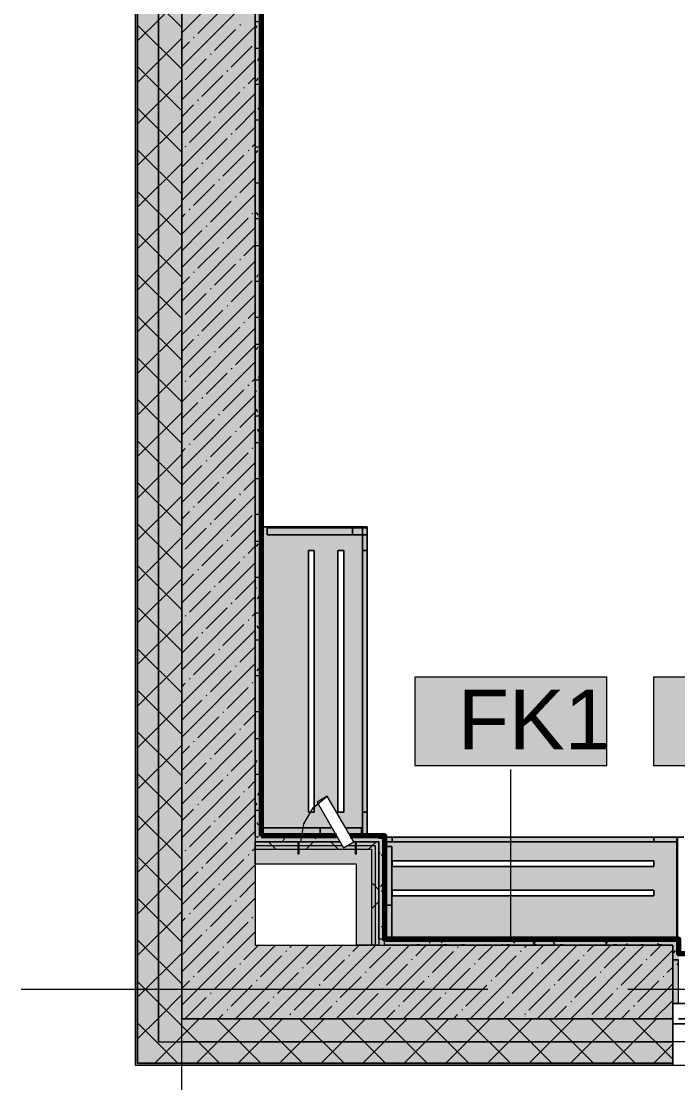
# Model space of a CAD drawing. Header units: millimetres. Extents: x -3817 to 677485, y -22715 to 103890.
# Drawn here: x 416093 to 418326, y 1601 to 5212 of the extents above; entities that cross this region are included whole.
import ezdxf

# ---------------------------------------------------------------- set-up
doc = ezdxf.new("R2010")
doc.units = ezdxf.units.MM
doc.layers.add('PDF _Геометрия', color=7, linetype='Continuous', true_color=0x1d1d1d)
doc.layers.add('PDF _Сплошная заливка', color=7, linetype='Continuous', true_color=0xffffff)
doc.layers.add('PDF _Текст', color=7, linetype='Continuous')
doc.styles.add('PDF GOST-Common', font='arial.ttf')

msp = doc.modelspace()

# ---------------------------------------------------------------- hatches: boundary and pattern name
at = {"layer": 'PDF _Сплошная заливка', "transparency": 33554559}
for points in [[(416488.6, 1819), (416638.6, 1819), (416638.6, 12319), (416488.6, 12319), (416488.6, 5964.2)], [(416638.6, 2069), (416888.6, 2069), (416888.6, 9619), (416638.6, 9619), (416638.6, 5964.2)], [(417296.1, 2069), (417308.6, 2069), (417308.6, 2420), (417296.1, 2420), (417296.1, 2312.2)], [(417308.6, 2069), (417328.6, 2069), (417328.6, 2440), (417308.6, 2440), (417308.6, 2312.2)], [(417283.6, 2069), (417296.1, 2069), (417296.1, 2407.5), (417283.6, 2407.5), (417283.6, 2312.2)], [(417027.4, 1819), (418308.6, 1819), (418308.6, 2069), (416638.6, 2069), (416638.6, 1819)], [(418308.6, 2019), (418328.6, 2019), (418328.6, 2089), (418308.6, 2089), (418308.6, 2069)], [(418320.3, 1871), (418328.6, 1871), (418328.6, 2019), (418308.6, 2019), (418308.6, 1871)]]:
    msp.add_hatch(color=256, dxfattribs=at).paths.add_polyline_path(points)
at = {"layer": 'PDF _Сплошная заливка', "true_color": 0xeae6de, "transparency": 33554559}
h = msp.add_hatch(color=254, dxfattribs=at)
h.paths.add_polyline_path([(417269.6, 2441.6), (417269.6, 3491.8), (416909.6, 3491.8), (416909.6, 2441.6), (417165, 2441.6), (417099, 2555.9), (417133.6, 2575.9), (417211.2, 2441.6), (417223.6, 2441.6)], flags=0)
h.paths.add_polyline_path([(417169.6, 2521.6), (417169.6, 3411.8), (417189.6, 3411.8), (417189, 2521.6)], flags=0)
h.paths.add_polyline_path([(417069.6, 2521.6), (417069.6, 3411.8), (417089.6, 3411.8), (417089.6, 2521.6)], flags=0)
at = {"layer": 'PDF _Сплошная заливка', "transparency": 33554559}
h = msp.add_hatch(color=256, dxfattribs=at)
h.paths.add_polyline_path([(416888.6, 2420), (417177.4, 2420), (417165.9, 2440), (416888.6, 2440)], flags=0)
h.paths.add_polyline_path([(417308.6, 2420), (417308.6, 2440), (417212.1, 2440), (417223.6, 2420), (417233.6, 2420)], flags=0)
h = msp.add_hatch(color=256, dxfattribs=at)
h.paths.add_polyline_path([(416888.6, 2407.5), (417033.6, 2407.5), (417033.6, 2420), (416888.6, 2420)], flags=0)
h.paths.add_polyline_path([(417296.1, 2407.5), (417296.1, 2420), (417233.6, 2420), (417233.6, 2407.5), (417283.6, 2407.5)], flags=0)
h.paths.add_polyline_path([(417038.6, 2407.5), (417184.7, 2407.5), (417177.4, 2420), (417038.6, 2420), (417038.6, 2412.9)], flags=0)
h.paths.add_polyline_path([(417223.6, 2407.5), (417228.6, 2407.5), (417228.6, 2420), (417223, 2419.6), (417202, 2407.5)], flags=0)
at = {"layer": 'PDF _Сплошная заливка', "true_color": 0xeae6de, "transparency": 33554559}
h = msp.add_hatch(color=254, dxfattribs=at)
h.paths.add_polyline_path([(417329.6, 2090), (418324.9, 2090), (418324.9, 2436.3), (417329.6, 2436.3), (417329.6, 2186.3)], flags=0)
h.paths.add_polyline_path([(417354.6, 2236.3), (417354.6, 2256.3), (418244.9, 2256.3), (418244.9, 2236.3), (417673.9, 2236.3)], flags=0)
h.paths.add_polyline_path([(417354.6, 2336.3), (417354.6, 2356.3), (418244.9, 2356.3), (418244.9, 2336.3), (417673.9, 2336.3)], flags=0)
at = {"layer": 'PDF _Сплошная заливка', "transparency": 33554559}
h = msp.add_hatch(color=256, dxfattribs=at)
h.paths.add_polyline_path([(416888.6, 2395), (417033.6, 2395), (417033.6, 2407.5), (416888.6, 2407.5)], flags=0)
h.paths.add_polyline_path([(417283.6, 2395), (417283.6, 2407.5), (417233.6, 2407.5), (417233.6, 2395)], flags=0)
h.paths.add_polyline_path([(417038.6, 2395), (417228.6, 2395), (417228.6, 2407.5), (417199.9, 2406.3), (417189, 2400), (417184.7, 2407.5), (417038.6, 2407.5), (417038.6, 2400.4)], flags=0)
at = {"layer": 'PDF _Сплошная заливка', "true_color": 0xe7e7e7, "transparency": 33554559}
for points in [[(417038.6, 2345), (417233.6, 2345), (417233.6, 2380), (417228.6, 2380), (417228.6, 2395), (417038.6, 2395), (417038.6, 2380), (417033.6, 2380), (417033.6, 2395), (416888.6, 2395), (416888.6, 2345), (417033.6, 2345)], [(417233.6, 2069), (417283.6, 2069), (417283.6, 2395), (417233.6, 2395), (417233.6, 2312.2)]]:
    msp.add_hatch(color=254, dxfattribs=at).paths.add_polyline_path(points)
at = {"layer": 'PDF _Сплошная заливка', "transparency": 33554559}
h = msp.add_hatch(color=256, dxfattribs=at)
h.paths.add_polyline_path([(452358.6, 1669), (452358.6, 1819), (451008.6, 1819), (451008.6, 1669)], flags=0)
h.paths.add_polyline_path([(446608.6, 1669), (446608.6, 1819), (445208.6, 1819), (445208.6, 1669)], flags=0)
h.paths.add_polyline_path([(449308.6, 1669), (450108.6, 1669), (450108.6, 1819), (449308.6, 1819), (449308.6, 1790.5)], flags=0)
h.paths.add_polyline_path([(440958.6, 1669), (440958.6, 1819), (439808.6, 1819), (439808.6, 1669)], flags=0)
h.paths.add_polyline_path([(427208.6, 1669), (427208.6, 1819), (426316.6, 1819), (426316.6, 1669), (426613.4, 1669)], flags=0)
h.paths.add_polyline_path([(434408.6, 1669), (435308.6, 1669), (435308.6, 1819), (434408.6, 1819), (434408.6, 1790.5)], flags=0)
h.paths.add_polyline_path([(441858.6, 1669), (442908.6, 1669), (442908.6, 1819), (441858.6, 1819), (441858.6, 1790.5)], flags=0)
h.paths.add_polyline_path([(432108.6, 1669), (432108.6, 1819), (431058.6, 1819), (431058.6, 1669)], flags=0)
h.paths.add_polyline_path([(448408.6, 1669), (448408.6, 1819), (447508.6, 1819), (447508.6, 1669), (448057.8, 1669)], flags=0)
h.paths.add_polyline_path([(436208.6, 1669), (437508.6, 1669), (437508.6, 1819), (436208.6, 1819), (436208.6, 1790.5)], flags=0)
h.paths.add_polyline_path([(428108.6, 1669), (430158.6, 1669), (430158.6, 1819), (428108.6, 1819), (428108.6, 1790.5)], flags=0)
h.paths.add_polyline_path([(416488.6, 1669), (418308.6, 1669), (418308.6, 1819), (416488.6, 1819), (416488.6, 1790.5)], flags=0)
h.paths.add_polyline_path([(423263.4, 1669), (424000.6, 1669), (424000.6, 1819), (422958.6, 1819), (422958.6, 1669)], flags=0)
h.paths.add_polyline_path([(422058.6, 1669), (422058.6, 1819), (420908.6, 1819), (420908.6, 1669)], flags=0)
h.paths.add_polyline_path([(420008.6, 1669), (420008.6, 1819), (419208.6, 1819), (419208.6, 1669)], flags=0)

# ---------------------------------------------------------------- linework, layer by layer
at = {"layer": 'PDF _Геометрия', "color": 9, "lineweight": 9, "true_color": 0xc0c0c0}
for points in [[(416908.6, 11539), (416888.6, 11539), (416888.6, 11519), (416888.6, 11319), (416888.6, 12319), (416888.6, 11519), (416908.6, 11519), (416908.6, 12539), (416888.6, 12539), (416482.1, 12539), (416482.1, 12519), (416482.1, 12319), (416480.6, 12319), (416480.6, 1819), (416480.6, 1666), (416480.6, 1661), (418308.6, 1661), (418308.6, 1819), (418308.6, 1661), (419208.6, 1661), (419208.6, 1819), (418328.6, 1819), (419208.6, 1819)], [(418308.6, 1871), (418308.6, 1819), (416638.6, 1819), (416638.6, 12319), (416638.6, 9619), (416888.6, 9619), (416638.6, 9619), (416638.6, 2069), (416638.6, 1819), (418308.6, 1819), (418308.6, 2069), (417328.6, 2069), (417328.6, 2440), (417308.6, 2440)], [(418328.6, 2089), (418308.6, 2089), (417308.6, 2089), (417308.6, 2420), (417296.1, 2420), (417233.6, 2420), (417223.6, 2420), (417308.6, 2420), (417308.6, 2069), (417233.6, 2069), (417233.6, 2345), (416888.6, 2345), (416888.6, 2420), (417177.4, 2420), (416888.6, 2420), (416888.6, 2069), (417308.6, 2069), (418308.6, 2069), (418308.6, 2019), (418328.6, 2019)], [(417233.6, 2345), (417033.6, 2345)]]:
    msp.add_lwpolyline(points, dxfattribs=at)
at = {"layer": 'PDF _Геометрия', "color": 7, "lineweight": 9}
for points in [[(416488.6, 12319), (416485.6, 12319), (416485.6, 1819), (416485.6, 1669), (416485.6, 1666), (418308.6, 1666)], [(416888.6, 12319), (416638.6, 12319), (416488.6, 12319), (416488.6, 1819), (416488.6, 1669), (418308.6, 1669)], [(416559.6, 12319), (416559.6, 1740), (418308.6, 1740), (416638.6, 1740)], [(416888.6, 11299), (416888.6, 9619), (416888.6, 2440), (416888.6, 9619), (416888.6, 11299), (416888.6, 11319), (417158.6, 11319), (416888.6, 11319)], [(416908.6, 2441), (416908.6, 11298)], [(416559.6, 1740), (416559.6, 9619)], [(417757.8, 2089.5), (417757.8, 2666.2)], [(416888.6, 2440), (416888.6, 2420)], [(417165.9, 2440), (416909.6, 2440), (416908.6, 2440)], [(417308.6, 2440), (417212.1, 2440)], [(416888.6, 2407.5), (417033.6, 2407.5)], [(416888.6, 2395), (417033.6, 2395)], [(417038.6, 2407.5), (417184.7, 2407.5)], [(417038.6, 2395), (417228.6, 2395)], [(417202, 2407.5), (417228.6, 2407.5)], [(417233.6, 2407.5), (417283.6, 2407.5), (417296.1, 2407.5), (417296.1, 2069)], [(417233.6, 2395), (417283.6, 2395), (417283.6, 2069)], [(417308.6, 2089), (417308.6, 2069), (417328.6, 2069)]]:
    msp.add_lwpolyline(points, dxfattribs=at)
at = {"layer": 'PDF _Геометрия', "color": 231, "lineweight": 9, "true_color": 0xff80c0}
for points in [[(416909.6, 11298), (416908.6, 11298), (416908.6, 2441), (416908.6, 2440)], [(417165.9, 2440), (416909.6, 2440), (416908.6, 2440), (416909.6, 2440)], [(417212.1, 2440), (417308.6, 2440)]]:
    msp.add_lwpolyline(points, dxfattribs=at)
at = {"layer": 'PDF _Геометрия', "color": 231, "lineweight": 70, "true_color": 0xff80c0}
for points in [[(416909.6, 2440), (416909.6, 11298)], [(417165.3, 2441), (416908.6, 2441), (416908.6, 2440)], [(419208.6, 2040), (418329.6, 2040), (418329.6, 2089), (418329.6, 2090), (417329.6, 2090), (417329.6, 2441), (417328.6, 2441), (417211.5, 2441)], [(417308.6, 2440), (417328.6, 2440), (417328.6, 2089), (417329.6, 2089), (418328.6, 2089)]]:
    msp.add_lwpolyline(points, dxfattribs=at)
at = {"layer": 'PDF _Геометрия', "lineweight": 9}
for points in [[(416638.6, 5171.8), (416888.6, 5421.8)], [(416638.6, 5190), (416488.6, 5340)], [(416638.6, 5057.8), (416888.6, 5307.8)], [(416488.6, 5144.8), (416638.6, 5294.8)], [(416693.3, 5169.4), (416764.5, 5240.7)], [(416835.8, 5197.9), (416838.2, 5200.3)], [(416638.6, 5048.6), (416488.6, 5198.6)], [(416638.6, 4943.7), (416888.6, 5193.7)], [(416750.3, 5112.4), (416821.6, 5183.7)], [(416488.6, 5003.4), (416638.6, 5153.4)], [(416638.6, 5114.8), (416664.7, 5140.9)], [(416679, 5155.2), (416681.4, 5157.5)], [(416736, 5098.1), (416738.4, 5100.5)], [(416807.3, 5055.4), (416878.6, 5126.6)], [(416638.6, 4907.1), (416488.6, 5057.1)], [(416638.6, 4829.7), (416888.6, 5079.7)], [(416650.5, 5012.6), (416721.8, 5083.9)], [(416707.5, 4955.6), (416778.8, 5026.8)], [(416793, 5041.1), (416795.4, 5043.5)], [(416864.3, 4998.3), (416888.6, 5022.6)], [(416488.6, 4862), (416638.6, 5012)], [(416850.1, 4984.1), (416852.4, 4986.4)], [(416638.6, 4715.6), (416888.6, 4965.6)], [(416764.5, 4898.5), (416835.8, 4969.8)], [(416638.6, 4765.7), (416488.6, 4915.7)], [(416638.6, 4886.7), (416679, 4927.1)], [(416693.3, 4941.3), (416695.6, 4943.7)], [(416750.3, 4884.3), (416752.6, 4886.7)], [(416821.6, 4841.5), (416888.6, 4908.6)], [(416488.6, 4720.6), (416638.6, 4870.6)], [(416638.6, 4601.6), (416888.6, 4851.6)], [(416664.7, 4798.7), (416736, 4870)], [(416721.8, 4741.7), (416793, 4813)], [(416807.3, 4827.3), (416809.7, 4829.6)], [(416638.6, 4624.3), (416488.6, 4774.3)], [(416650.5, 4784.5), (416652.9, 4786.9)], [(416864.3, 4770.2), (416866.7, 4772.6)], [(416878.6, 4784.5), (416888.6, 4794.5)], [(416638.6, 4487.5), (416888.6, 4737.5)], [(416707.5, 4727.5), (416709.9, 4729.8)], [(416778.8, 4684.7), (416850.1, 4756)], [(416488.6, 4579.1), (416638.6, 4729.1)], [(416638.6, 4658.6), (416693.3, 4713.2)], [(416764.5, 4670.4), (416766.9, 4672.8)], [(416835.8, 4627.7), (416888.6, 4680.5)], [(416638.6, 4482.9), (416488.6, 4632.9)], [(416638.6, 4373.5), (416888.6, 4623.5)], [(416679, 4584.9), (416750.3, 4656.2)], [(416488.6, 4437.7), (416638.6, 4587.7)], [(416736, 4527.9), (416807.3, 4599.2)], [(416821.6, 4613.4), (416823.9, 4615.8)], [(416638.6, 4544.5), (416650.5, 4556.4)], [(416664.7, 4570.6), (416667.1, 4573)], [(416878.6, 4556.4), (416881, 4558.8)], [(416721.8, 4513.6), (416724.1, 4516)], [(416793, 4470.9), (416864.3, 4542.1)], [(416638.6, 4341.5), (416488.6, 4491.5)], [(416638.6, 4259.4), (416888.6, 4509.4)], [(416638.6, 4430.5), (416707.5, 4499.4)], [(416488.6, 4296.3), (416638.6, 4446.3)], [(416693.3, 4371.1), (416764.5, 4442.3)], [(416778.8, 4456.6), (416781.2, 4459)], [(416850.1, 4413.8), (416888.6, 4452.4)], [(416638.6, 4145.4), (416888.6, 4395.4)], [(416750.3, 4314), (416821.6, 4385.3)], [(416835.8, 4399.6), (416838.2, 4401.9)], [(416638.6, 4200), (416488.6, 4350)], [(416638.6, 4316.4), (416664.7, 4342.6)], [(416679, 4356.8), (416681.4, 4359.2)], [(416488.6, 4154.9), (416638.6, 4304.9)], [(416736, 4299.8), (416738.4, 4302.2)], [(416807.3, 4257), (416878.6, 4328.3)], [(416638.6, 4031.3), (416888.6, 4281.3)], [(416650.5, 4214.2), (416721.8, 4285.5)], [(416707.5, 4157.2), (416778.8, 4228.5)], [(416793, 4242.8), (416795.4, 4245.1)], [(416864.3, 4200), (416888.6, 4224.3)], [(416638.6, 4058.6), (416488.6, 4208.6)], [(416488.6, 4013.4), (416638.6, 4163.4)], [(416638.6, 3917.3), (416888.6, 4167.3)], [(416764.5, 4100.2), (416835.8, 4171.5)], [(416850.1, 4185.7), (416852.4, 4188.1)], [(416638.6, 4088.3), (416679, 4128.7)], [(416693.3, 4143), (416695.6, 4145.3)], [(416750.3, 4085.9), (416752.6, 4088.3)], [(416821.6, 4043.2), (416888.6, 4110.3)], [(416638.6, 3917.2), (416488.6, 4067.2)], [(416638.6, 3803.2), (416888.6, 4053.2)], [(416664.7, 4000.4), (416736, 4071.7)], [(416488.6, 3872), (416638.6, 4022)], [(416721.8, 3943.4), (416793, 4014.7)], [(416807.3, 4028.9), (416809.7, 4031.3)], [(416650.5, 3986.1), (416652.9, 3988.5)], [(416864.3, 3971.9), (416866.7, 3974.3)], [(416878.6, 3986.1), (416888.6, 3996.2)], [(416638.6, 3689.2), (416888.6, 3939.2)], [(416778.8, 3886.4), (416850.1, 3957.6)], [(416638.6, 3775.8), (416488.6, 3925.8)], [(416638.6, 3860.3), (416693.3, 3914.9)], [(416707.5, 3929.1), (416709.9, 3931.5)], [(416488.6, 3730.6), (416638.6, 3880.6)], [(416764.5, 3872.1), (416766.9, 3874.5)], [(416835.8, 3829.3), (416888.6, 3882.2)], [(416679, 3786.6), (416750.3, 3857.8)], [(416638.6, 3575.1), (416888.6, 3825.1)], [(416736, 3729.5), (416807.3, 3800.8)], [(416821.6, 3815.1), (416823.9, 3817.4)], [(416638.6, 3634.4), (416488.6, 3784.4)], [(416638.6, 3746.2), (416650.5, 3758)], [(416664.7, 3772.3), (416667.1, 3774.7)], [(416878.6, 3758), (416881, 3760.4)], [(416488.6, 3589.2), (416638.6, 3739.2)], [(416793, 3672.5), (416864.3, 3743.8)], [(416638.6, 3461.1), (416888.6, 3711.1)], [(416638.6, 3632.2), (416707.5, 3701)], [(416721.8, 3715.3), (416724.1, 3717.6)], [(416778.8, 3658.3), (416781.2, 3660.6)], [(416850.1, 3615.5), (416888.6, 3654.1)], [(416638.6, 3492.9), (416488.6, 3642.9)], [(416693.3, 3572.7), (416764.5, 3644)], [(416488.6, 3447.8), (416638.6, 3597.8)], [(416638.6, 3347), (416888.6, 3597)], [(416750.3, 3515.7), (416821.6, 3587)], [(416835.8, 3601.2), (416838.2, 3603.6)], [(416638.6, 3518.1), (416664.7, 3544.2)], [(416679, 3558.5), (416681.4, 3560.8)], [(416736, 3501.4), (416738.4, 3503.8)], [(416807.3, 3458.7), (416878.6, 3529.9)], [(416638.6, 3351.5), (416488.6, 3501.5)], [(416638.6, 3233), (416888.6, 3483)], [(416650.5, 3415.9), (416721.8, 3487.2)], [(416488.6, 3306.3), (416638.6, 3456.3)], [(416707.5, 3358.9), (416778.8, 3430.2)], [(416793, 3444.4), (416795.4, 3446.8)], [(416864.3, 3401.6), (416888.6, 3426)], [(416638.6, 3210.1), (416488.6, 3360.1)], [(416638.6, 3118.9), (416888.6, 3368.9)], [(416764.5, 3301.9), (416835.8, 3373.1)], [(416850.1, 3387.4), (416852.4, 3389.8)], [(416638.6, 3290), (416679, 3330.4)], [(416693.3, 3344.6), (416695.6, 3347)], [(416488.6, 3164.9), (416638.6, 3314.9)], [(416750.3, 3287.6), (416752.6, 3290)], [(416821.6, 3244.8), (416888.6, 3311.9)], [(416638.6, 3004.9), (416888.6, 3254.9)], [(416664.7, 3202.1), (416736, 3273.3)], [(416638.6, 3068.7), (416488.6, 3218.7)], [(416721.8, 3145), (416793, 3216.3)], [(416807.3, 3230.6), (416809.7, 3232.9)], [(416650.5, 3187.8), (416652.9, 3190.2)], [(416878.6, 3187.8), (416888.6, 3197.9)], [(416488.6, 3023.5), (416638.6, 3173.5)], [(416778.8, 3088), (416850.1, 3159.3)], [(416864.3, 3173.5), (416866.7, 3175.9)], [(416638.6, 2890.8), (416888.6, 3140.8)], [(416638.6, 3061.9), (416693.3, 3116.5)], [(416707.5, 3130.8), (416709.9, 3133.1)], [(416638.6, 2927.3), (416488.6, 3077.3)], [(416764.5, 3073.8), (416766.9, 3076.1)], [(416835.8, 3031), (416888.6, 3083.8)], [(416679, 2988.2), (416750.3, 3059.5)], [(416488.6, 2882.1), (416638.6, 3032.1)], [(416638.6, 2776.8), (416888.6, 3026.8)], [(416736, 2931.2), (416807.3, 3002.5)], [(416821.6, 3016.7), (416823.9, 3019.1)], [(416664.7, 2974), (416667.1, 2976.3)], [(416878.6, 2959.7), (416881, 2962.1)], [(416638.6, 2785.8), (416488.6, 2935.8)], [(416638.6, 2947.9), (416650.5, 2959.7)], [(416793, 2874.2), (416864.3, 2945.4)], [(416488.6, 2740.7), (416638.6, 2890.7)], [(416638.6, 2662.7), (416888.6, 2912.7)], [(416638.6, 2833.8), (416707.5, 2902.7)], [(416721.8, 2916.9), (416724.1, 2919.3)], [(416778.8, 2859.9), (416781.2, 2862.3)], [(416850.1, 2817.1), (416888.6, 2855.7)], [(416693.3, 2774.4), (416764.5, 2845.7)], [(416638.6, 2644.4), (416488.6, 2794.4)], [(416638.6, 2548.7), (416888.6, 2798.7)], [(416750.3, 2717.3), (416821.6, 2788.6)], [(416835.8, 2802.9), (416838.2, 2805.3)], [(416488.6, 2599.2), (416638.6, 2749.2)], [(416638.6, 2719.8), (416664.7, 2745.9)], [(416679, 2760.1), (416681.4, 2762.5)], [(416807.3, 2660.3), (416878.6, 2731.6)], [(416638.6, 2434.6), (416888.6, 2684.6)], [(416650.5, 2617.6), (416721.8, 2688.8)], [(416736, 2703.1), (416738.4, 2705.5)], [(416638.6, 2503), (416488.6, 2653)], [(416793, 2646.1), (416795.4, 2648.4)], [(416488.6, 2457.8), (416638.6, 2607.8)], [(416707.5, 2560.5), (416778.8, 2631.8)], [(416864.3, 2603.3), (416888.6, 2627.6)], [(416638.6, 2320.6), (416888.6, 2570.6)], [(416764.5, 2503.5), (416835.8, 2574.8)], [(416850.1, 2589), (416852.4, 2591.4)], [(416638.6, 2491.7), (416679, 2532)], [(416693.3, 2546.3), (416695.6, 2548.6)], [(416638.6, 2361.6), (416488.6, 2511.6)], [(416750.3, 2489.2), (416752.6, 2491.6)], [(416821.6, 2446.5), (416888.6, 2513.6)], [(416488.6, 2316.4), (416638.6, 2466.4)], [(416638.6, 2206.5), (416888.6, 2456.5)], [(416664.7, 2403.7), (416736, 2475)], [(416807.3, 2432.2), (416809.7, 2434.6)], [(416958.8, 2395), (416946.3, 2407.5), (416933.8, 2420)], [(417062.2, 2395), (417074.7, 2407.5), (417087.2, 2420)], [(417170.9, 2395), (417158.4, 2407.5), (417145.9, 2420)], [(417274.4, 2395), (417283.6, 2404.3), (417286.9, 2407.5), (417296.1, 2416.8), (417299.4, 2420)], [(416650.5, 2389.5), (416652.9, 2391.8)], [(416721.8, 2346.7), (416793, 2418)], [(416878.6, 2389.5), (416888.6, 2399.5)], [(416638.6, 2220.1), (416488.6, 2370.1)], [(416778.8, 2289.7), (416850.1, 2360.9)], [(416864.3, 2375.2), (416866.7, 2377.6)], [(416488.6, 2175), (416638.6, 2325)], [(416638.6, 2092.5), (416888.6, 2342.5)], [(416638.6, 2263.6), (416693.3, 2318.2)], [(416707.5, 2332.4), (416709.9, 2334.8)], [(416764.5, 2275.4), (416766.9, 2277.8)], [(416835.8, 2232.6), (416888.6, 2285.5)], [(417308.6, 2257.3), (417296.1, 2269.7), (417283.6, 2282.3)], [(416679, 2189.9), (416750.3, 2261.2)], [(416638.6, 2078.7), (416488.6, 2228.7)], [(416638.6, 1978.4), (416729.2, 2069), (416888.6, 2228.4)], [(416736, 2132.8), (416807.3, 2204.1)], [(416821.6, 2218.4), (416823.9, 2220.8)], [(417283.6, 2192.2), (417296.1, 2204.7), (417308.6, 2217.2)], [(416488.6, 2033.5), (416638.6, 2183.5)], [(416664.7, 2175.6), (416667.1, 2178)], [(416638.6, 2149.5), (416650.5, 2161.4)], [(416793, 2075.8), (416864.3, 2147.1)], [(416878.6, 2161.4), (416881, 2163.7)], [(416638.6, 1864.4), (416843.3, 2069), (416888.6, 2114.4)], [(416638.6, 2035.5), (416672.2, 2069), (416707.5, 2104.3)], [(416721.8, 2118.6), (416724.1, 2121)], [(416638.6, 1937.3), (416488.6, 2087.3)], [(416707.3, 1819), (416957.3, 2069)], [(416778.8, 2061.6), (416781.2, 2063.9)], [(416821.4, 1819), (417071.4, 2069)], [(416850.1, 2018.8), (416900.3, 2069)], [(416935.4, 1819), (417185.4, 2069)], [(417006.9, 2061.6), (417014.3, 2069)], [(417049.4, 1819), (417299.4, 2069)], [(417063.9, 2004.5), (417128.4, 2069)], [(417163.5, 1819), (417413.5, 2069)], [(417220.7, 2047.3), (417242.4, 2069)], [(417277.5, 1819), (417527.5, 2069)], [(417277.8, 1990.3), (417349, 2061.6)], [(417284.8, 2069), (417283.6, 2070.1)], [(417391.6, 1819), (417641.6, 2069)], [(417434.6, 2033.1), (417470.5, 2069)], [(417505.6, 1819), (417755.6, 2069)], [(417577.1, 2061.6), (417579.5, 2063.9)], [(417619.7, 1819), (417869.7, 2069)], [(417648.4, 2018.8), (417698.6, 2069)], [(417733.7, 1819), (417983.7, 2069)], [(417805.2, 2061.6), (417812.7, 2069)], [(417847.8, 1819), (418097.8, 2069)], [(417862.3, 2004.5), (417926.7, 2069)], [(417961.8, 1819), (418211.8, 2069)], [(418019.1, 2047.3), (418040.8, 2069)], [(418076.1, 1990.3), (418147.4, 2061.6)], [(418232.9, 2033.1), (418268.9, 2069)], [(416488.6, 1892.1), (416638.6, 2042.1)], [(416693.3, 1976), (416764.5, 2047.3)], [(416907.1, 1961.8), (416978.4, 2033.1)], [(416992.6, 2047.3), (416995, 2049.7)], [(417206.5, 2033.1), (417208.8, 2035.4)], [(417491.6, 1976), (417562.9, 2047.3)], [(417705.4, 1961.8), (417776.7, 2033.1)], [(417791, 2047.3), (417793.3, 2049.7)], [(418004.8, 2033.1), (418007.2, 2035.4)], [(418075.9, 1819), (418308.6, 2051.7)], [(416750.3, 1919), (416821.6, 1990.3)], [(416835.8, 2004.5), (416838.2, 2006.9)], [(417049.7, 1990.3), (417052, 1992.7)], [(417120.9, 1947.5), (417192.2, 2018.8)], [(417334.8, 1933.3), (417406.1, 2004.5)], [(417420.3, 2018.8), (417422.7, 2021.2)], [(417548.6, 1919), (417619.9, 1990.3)], [(417634.2, 2004.5), (417636.5, 2006.9)], [(417848, 1990.3), (417850.4, 1992.7)], [(417919.3, 1947.5), (417990.6, 2018.8)], [(418133.1, 1933.3), (418204.4, 2004.5)], [(418218.7, 2018.8), (418221, 2021.2)], [(418289.9, 1976), (418308.6, 1994.7)], [(416679, 1961.8), (416681.4, 1964.1)], [(416892.8, 1947.5), (416895.2, 1949.9)], [(416964.1, 1904.7), (417035.4, 1976)], [(417178, 1890.5), (417249.2, 1961.8)], [(417263.5, 1976), (417265.9, 1978.4)], [(417477.3, 1961.8), (417479.7, 1964.1)], [(417691.2, 1947.5), (417693.6, 1949.9)], [(417762.5, 1904.7), (417833.7, 1976)], [(417976.3, 1890.5), (418047.6, 1961.8)], [(418061.8, 1976), (418064.2, 1978.4)], [(418275.7, 1961.8), (418278.1, 1964.1)], [(416765.5, 1669), (416615.5, 1819), (416488.6, 1945.9)], [(416638.6, 1921.4), (416664.7, 1947.5)], [(416807.3, 1862), (416878.6, 1933.3)], [(417021.1, 1847.7), (417092.4, 1919)], [(417106.7, 1933.3), (417109.1, 1935.6)], [(417320.5, 1919), (417322.9, 1921.4)], [(417391.8, 1876.2), (417463.1, 1947.5)], [(417605.6, 1862), (417676.9, 1933.3)], [(417819.5, 1847.7), (417890.8, 1919)], [(417905, 1933.3), (417907.4, 1935.6)], [(418118.9, 1919), (418121.2, 1921.4)], [(418189.9, 1819), (418308.6, 1937.7)], [(418190.1, 1876.2), (418261.4, 1947.5)], [(416488.6, 1750.7), (416556.9, 1819), (416638.6, 1900.7)], [(416650.5, 1819.2), (416721.8, 1890.5)], [(416736, 1904.7), (416738.4, 1907.1)], [(416949.9, 1890.5), (416952.2, 1892.9)], [(417163.7, 1876.2), (417166.1, 1878.6)], [(417235, 1833.5), (417306.3, 1904.7)], [(417448.8, 1819.2), (417520.1, 1890.5)], [(417534.4, 1904.7), (417536.7, 1907.1)], [(417748.2, 1890.5), (417750.6, 1892.9)], [(417962, 1876.2), (417964.4, 1878.6)], [(418033.3, 1833.5), (418104.6, 1904.7)], [(418247.2, 1819.2), (418308.6, 1880.7)], [(416793, 1847.7), (416795.4, 1850.1)], [(416878.4, 1819), (416935.6, 1876.2)], [(417106.5, 1819), (417149.5, 1862)], [(417334.6, 1819), (417363.3, 1847.7)], [(417377.5, 1862), (417379.9, 1864.3)], [(417591.4, 1847.7), (417593.8, 1850.1)], [(417676.7, 1819), (417734, 1876.2)], [(417904.8, 1819), (417947.8, 1862)], [(418132.9, 1819), (418161.6, 1847.7)], [(418175.9, 1862), (418178.3, 1864.3)], [(416548.4, 1669), (416698.4, 1819)], [(416689.8, 1669), (416839.8, 1819)], [(416906.9, 1669), (416756.9, 1819)], [(416764.3, 1819), (416778.8, 1833.5)], [(416831.2, 1669), (416981.2, 1819)], [(417048.4, 1669), (416898.4, 1819)], [(416972.6, 1669), (417122.6, 1819)], [(416992.4, 1819), (416992.6, 1819.2)], [(417006.9, 1833.5), (417009.3, 1835.8)], [(417189.8, 1669), (417039.8, 1819)], [(417114, 1669), (417264, 1819)], [(417331.2, 1669), (417181.2, 1819)], [(417220.7, 1819.2), (417223.1, 1821.6)], [(417255.5, 1669), (417405.5, 1819)], [(417472.6, 1669), (417322.6, 1819)], [(417396.9, 1669), (417546.9, 1819)], [(417614, 1669), (417464, 1819)], [(417538.3, 1669), (417688.3, 1819)], [(417562.7, 1819), (417577.1, 1833.5)], [(417755.5, 1669), (417605.5, 1819)], [(417679.7, 1669), (417829.7, 1819)], [(417896.9, 1669), (417746.9, 1819)], [(417790.8, 1819), (417791, 1819.2)], [(417805.2, 1833.5), (417807.6, 1835.8)], [(417821.1, 1669), (417971.1, 1819)], [(418038.3, 1669), (417888.3, 1819)], [(417962.6, 1669), (418112.6, 1819)], [(418019.1, 1819.2), (418021.4, 1821.6)], [(418179.7, 1669), (418029.7, 1819)], [(418104, 1669), (418254, 1819)], [(418308.6, 1681.5), (418171.1, 1819)], [(418304, 1819), (418308.6, 1823.7)], [(416624.1, 1669), (416488.6, 1804.5)], [(418245.4, 1669), (418308.6, 1732.2)]]:
    msp.add_lwpolyline(points, dxfattribs=at)
at = {"layer": 'PDF _Геометрия', "color": 253, "lineweight": 9, "true_color": 0x9b9b9b}
for points in [[(416889.8, 5210.8), (416899.9, 5210.8)], [(416894, 5195.6), (416888.9, 5186.9)], [(416889.8, 5119.4), (416899.9, 5119.4)], [(416901, 5085.9), (416896, 5077.2)], [(416889.8, 4997.5), (416899.9, 4997.5)], [(416897, 5017.9), (416891.9, 5009.2)], [(416908.1, 4976.3), (416903.1, 4967.5)], [(416904.2, 4907.7), (416899.1, 4916.4)], [(416889.8, 4875.6), (416899.9, 4875.6)], [(416889.8, 4784.1), (416899.9, 4784.1)], [(416895.9, 4772.2), (416890.8, 4763.4)], [(416908.6, 4778), (416907.3, 4780.4)], [(416907, 4730.5), (416902, 4721.8)], [(416890, 4688.4), (416888.6, 4690.8)], [(416889.8, 4662.2), (416899.9, 4662.2)], [(416898.2, 4552.3), (416893.2, 4561)], [(416889.8, 4540.3), (416899.9, 4540.3)], [(416890.7, 4458.4), (416888.6, 4454.9)], [(416889.8, 4448.8), (416899.9, 4448.8)], [(416897.8, 4348.7), (416892.7, 4340)], [(416889.8, 4326.9), (416899.9, 4326.9)], [(416889.8, 4205), (416899.9, 4205)], [(416907.4, 4170.5), (416902.4, 4179.2)], [(416889.8, 4113.6), (416899.9, 4113.6)], [(416896.7, 4103), (416891.6, 4094.3)], [(416908.6, 4107.5), (416906.5, 4111.2)], [(416907.8, 4061.3), (416902.8, 4052.6)], [(416889.8, 3991.6), (416899.9, 3991.6)], [(416904.5, 3992.8), (416899.4, 4001.5)], [(416893.3, 3951.2), (416888.6, 3959.2)], [(416889.8, 3869.7), (416899.9, 3869.7)], [(416897.4, 3883.1), (416892.4, 3891.8)], [(416908.6, 3879.9), (416905.8, 3874.9)], [(416901.5, 3815.1), (416896.4, 3823.8)], [(416890.3, 3773.5), (416888.6, 3776.4)], [(416889.8, 3778.3), (416899.9, 3778.3)], [(416889.8, 3656.4), (416899.9, 3656.4)], [(416908.6, 3636.1), (416904.7, 3629.2)], [(416889.8, 3534.4), (416899.9, 3534.4)], [(416906.6, 3501.3), (416901.6, 3510)], [(416889.8, 3443), (416899.9, 3443)], [(416897.5, 3433.8), (416892.4, 3425.1)], [(416904.5, 3324.1), (416899.5, 3315.4)], [(416892.5, 3282), (416888.6, 3288.7)], [(416889.8, 3321.1), (416899.9, 3321.1)], [(416900.4, 3256.1), (416895.4, 3247.4)], [(416889.8, 3199.2), (416899.9, 3199.2)], [(416908.6, 3209.3), (416906.6, 3205.8)], [(416900.7, 3145.9), (416895.6, 3154.6)], [(416889.8, 3107.7), (416899.9, 3107.7)], [(416899.4, 3010.4), (416894.3, 3001.7)], [(416889.8, 2985.8), (416899.9, 2985.8)], [(416908.6, 2965.5), (416905.5, 2960)], [(416889.8, 2863.9), (416899.9, 2863.9)], [(416889.8, 2772.4), (416899.9, 2772.4)], [(416908.6, 2766.4), (416904.9, 2772.8)], [(416894.2, 2696.6), (416889.1, 2687.9)], [(416889.8, 2650.5), (416899.9, 2650.5)], [(416890.1, 2628.6), (416888.6, 2626.1)], [(416901.3, 2586.9), (416896.2, 2578.2)], [(416906.9, 2586.4), (416901.9, 2595.1)], [(416889.8, 2528.6), (416899.9, 2528.6)], [(416895.8, 2544.8), (416890.7, 2553.5)], [(416899.9, 2476.8), (416894.8, 2485.5)], [(416889.8, 2437.2), (416899.9, 2437.2)], [(416945.9, 2420.4), (416945.7, 2420)], [(416981.3, 2437.2), (416991.3, 2437.2)], [(416987.5, 2431.5), (416982.5, 2422.8)], [(417027.6, 2440), (417024.1, 2434)], [(417042.2, 2437.2), (417052.3, 2437.2)], [(417097.2, 2438.6), (417092.2, 2429.9)], [(417134.4, 2436.2), (417132.3, 2440)], [(417286.1, 2437.2), (417296.1, 2437.2)], [(417312.4, 2384.7), (417308.6, 2378.2)], [(417316.6, 2376.2), (417326.6, 2376.2)], [(417319.5, 2275.1), (417314.5, 2266.4)], [(417309.2, 2255.5), (417308.6, 2256.4)], [(417316.6, 2254.3), (417326.6, 2254.3)], [(417316.6, 2132.4), (417326.6, 2132.4)], [(417328.6, 2099.9), (417327.5, 2101.8)], [(417374.2, 2081.9), (417370.1, 2089)], [(417438.5, 2071.4), (417448.5, 2071.4)], [(417442.2, 2086), (417440.5, 2089)], [(417483.9, 2074.8), (417478.8, 2083.5)], [(417522.4, 2069), (417520.5, 2072.4)], [(417526.6, 2085.1), (417521.6, 2076.4)], [(417529.9, 2071.4), (417540, 2071.4)], [(417564, 2089), (417563.2, 2087.6)], [(417590.9, 2071.4), (417600.9, 2071.4)], [(417619.9, 2083), (417616.5, 2089)], [(417730.7, 2072.9), (417728.5, 2069)], [(417743.3, 2071.4), (417753.3, 2071.4)], [(417772.3, 2084), (417767.3, 2075.3)], [(417797.6, 2080), (417792.6, 2088.7)], [(417839.2, 2069), (417834.2, 2077.6)], [(417834.7, 2071.4), (417844.8, 2071.4)], [(417840.4, 2079.9), (417835.3, 2071.2)], [(417907.3, 2072.9), (417902.3, 2081.6)], [(417926.2, 2071.4), (417936.2, 2071.4)], [(417944.8, 2069), (417943.9, 2070.5)], [(418085, 2069.9), (418080, 2078.7)], [(418086.1, 2078.8), (418081.1, 2070.1)], [(418109, 2071.4), (418119.1, 2071.4)], [(418154.1, 2074.8), (418150.8, 2069)], [(418200.5, 2071.4), (418210.5, 2071.4)], [(418261.5, 2069), (418257.7, 2075.7)], [(418261.4, 2071.4), (418271.5, 2071.4)], [(418316.6, 2051.3), (418311.6, 2042.6)], [(418327.8, 2009.7), (418322.7, 2001)], [(418312.5, 1919.7), (418308.6, 1926.4)], [(418322.4, 1919), (418328.6, 1919)]]:
    msp.add_lwpolyline(points, dxfattribs=at)
at = {"layer": 'PDF _Геометрия', "color": 253, "lineweight": 9, "true_color": 0xaaaaaa}
for points in [[(416638.6, 12.7), (416638.6, 2512.7), (416638.6, 4779.7)], [(417043.6, 2420), (417054.5, 2481.6), (417085.8, 2535.7), (417133.6, 2575.9)], [(416092.7, 1919), (417680.2, 1919)], [(418156.5, 1919), (418791.5, 1919)], [(418378.6, 1871), (418308.6, 1871)], [(418308.6, 1801), (419208.6, 1801)]]:
    msp.add_lwpolyline(points, dxfattribs=at)
at = {"layer": 'PDF _Геометрия', "color": 253, "lineweight": 9, "true_color": 0xaba79f}
for points in [[(416909.6, 2441.6), (416909.6, 3491.8)], [(417253.6, 3488.3), (417219.6, 3488.3), (416929.6, 3488.3), (417265.1, 3488.3)], [(417269, 3491.6), (417253.6, 3491.6), (417269, 3491.6)], [(417266, 3488.3), (417269.3, 3488.3)], [(417269.6, 3464.3), (416929.6, 3464.3), (417219.6, 3464.3), (417253.6, 3464.3)], [(417253.6, 3464.3), (417253.6, 2441.6), (417253.6, 3464.3)], [(417253.6, 3411.6), (417253.6, 2521.6), (417253.6, 3411.6)], [(417189, 2521.6), (417189.6, 2521.6)], [(416909.6, 2444.3), (416909.6, 2468.3)], [(416915, 2444.3), (416910.1, 2444.3), (416915, 2444.3)], [(416915, 2444.3), (416910.1, 2444.3), (416915, 2444.3)], [(416915.7, 2444.3), (417109.6, 2444.3), (416915.7, 2444.3)], [(417329.6, 2420.3), (418322.9, 2420.3), (417329.6, 2420.3)], [(417354.9, 2420.3), (418244.9, 2420.3), (417354.9, 2420.3)], [(418322.9, 2420.3), (418322.9, 2236.4), (418322.9, 2420.3), (418322.9, 2096.4), (418322.9, 2431.8)]]:
    msp.add_lwpolyline(points, dxfattribs=at)
at = {"layer": 'PDF _Геометрия', "color": 8, "lineweight": 9, "true_color": 0x808080}
for points in [[(416909.6, 3491.8), (417269.6, 3491.8), (417269.6, 2441.6), (417211.2, 2441.6), (417269.6, 2441.6), (417269.6, 3491.8), (416909.6, 3491.8), (416909.6, 2441.6), (417165, 2441.6), (416909.6, 2441.6)], [(417269.6, 3464.3), (417269.6, 2441.6), (417269.6, 3464.3)], [(417189.6, 2521.6), (417189.6, 3411.8), (417169.6, 3411.8), (417169.6, 2521.6), (417189, 2521.6)], [(417269.6, 3411.6), (417269.6, 2521.6), (417269.6, 3411.6)], [(417329.6, 2436.3), (418322.9, 2436.3), (417329.6, 2436.3)], [(417354.9, 2436.3), (418244.9, 2436.3), (417354.9, 2436.3)]]:
    msp.add_lwpolyline(points, dxfattribs=at)
at = {"layer": 'PDF _Геометрия', "color": 253, "lineweight": 9, "true_color": 0xaba79f}
for points in [[(416929.6, 3488.3), (416929.6, 3482.9)], [(416929.6, 3481.8), (416929.6, 3464.3)], [(417253.6, 3491.6), (417253.6, 3488.3)], [(417149.6, 2468.3), (416909.6, 2468.3), (417109.6, 2468.3), (416909.6, 2468.3)], [(417249.6, 2468.3), (417195.8, 2468.3)], [(417249.6, 2468.3), (417249.6, 2444.3)], [(417163.4, 2444.3), (416915.7, 2444.3)], [(417249.6, 2444.3), (417209.6, 2444.3)], [(417353.3, 2405), (417329.6, 2405)], [(417353.3, 2405), (417329.6, 2405)], [(417353.3, 2090), (417353.3, 2405), (417353.3, 2205), (417353.3, 2405)]]:
    msp.add_lwpolyline(points, close=True, dxfattribs=at)
at = {"layer": 'PDF _Геометрия', "color": 254, "lineweight": 9, "true_color": 0xd5d3cf}
for points in [[(417219.6, 3464.3), (417219.6, 3488.3), (417219.6, 3464.3)], [(417261.6, 3488.3), (417253.6, 3488.3), (417253.6, 3479), (417253.6, 3488.3)], [(417253.6, 3464.3), (417253.6, 3475.8), (417253.6, 3464.3), (417269.6, 3464.3)], [(417269.3, 3488.3), (417266, 3488.3)], [(418322.9, 2431.8), (418322.9, 2420.3)], [(418322.9, 2420.3), (418322.9, 2431.8), (418322.9, 2420.3)]]:
    msp.add_lwpolyline(points, dxfattribs=at)
at = {"layer": 'PDF _Геометрия', "color": 9, "lineweight": 9, "true_color": 0xcbc7bf}
msp.add_lwpolyline([(417253.6, 3475.8), (417253.6, 3479)], close=True, dxfattribs=at)
msp.add_lwpolyline([(417265.1, 3488.3), (417261.6, 3488.3)], dxfattribs=at)
at = {"layer": 'PDF _Геометрия', "color": 8, "lineweight": 9, "true_color": 0x808080}
for points in [[(417269.6, 3491.6), (417269.6, 3488.3)], [(417269.6, 3488.3), (417269.6, 3464.3)], [(417089.6, 3411.8), (417089.6, 2521.6), (417069.6, 2521.6), (417069.6, 3411.8)], [(417089.6, 3411.8), (417069.6, 3411.8), (417069.6, 2521.6), (417089.6, 2521.6)], [(417189.6, 3411.8), (417189.6, 2521.6), (417169.6, 2521.6), (417169.6, 3411.8)], [(417269.6, 2441.6), (417253.6, 2441.6)], [(418324.9, 2090), (418324.9, 2436.3), (417329.6, 2436.3), (418324.9, 2436.3)], [(418346.9, 2436.4), (418322.9, 2436.4)], [(418346.9, 2436.4), (418322.9, 2436.4)], [(417354.6, 2356.3), (418244.9, 2356.3), (418244.9, 2336.3), (417354.6, 2336.3)], [(417354.6, 2356.3), (417354.6, 2336.3), (418244.9, 2336.3), (418244.9, 2356.3)], [(417354.6, 2256.3), (418244.9, 2256.3), (418244.9, 2236.3), (417354.6, 2236.3)], [(417354.6, 2256.3), (417354.6, 2236.3), (418244.9, 2236.3), (418244.9, 2256.3)]]:
    msp.add_lwpolyline(points, close=True, dxfattribs=at)
at = {"layer": 'PDF _Геометрия', "color": 9, "lineweight": 9, "true_color": 0xbfbfbf}
for points in [[(417269.6, 3488.3), (417269.6, 3464.3), (417269.6, 3488.3)], [(418324.9, 2420.3), (418324.9, 2436.3)]]:
    msp.add_lwpolyline(points, dxfattribs=at)
at = {"layer": 'PDF _Геометрия', "color": 254, "lineweight": 9, "true_color": 0xd5d3cf}
for points in [[(417253.6, 3411.6), (417269.6, 3411.6)], [(417269.6, 2521.6), (417253.6, 2521.6)], [(416909.6, 2468.3), (416909.6, 2444.3)], [(417109.6, 2468.3), (417109.6, 2444.3)], [(417354.9, 2420.3), (417354.9, 2436.3)], [(418244.9, 2436.3), (418244.9, 2420.3)], [(417353.3, 2205), (417329.3, 2205)]]:
    msp.add_lwpolyline(points, close=True, dxfattribs=at)
at = {"layer": 'PDF _Геометрия', "color": 7, "lineweight": 9}
for points in [[(418084.3, 2980.1), (417431.2, 2980.1), (417431.2, 2680.1), (418084.3, 2680.1)], [(418896.8, 2980.1), (418243.7, 2980.1), (418243.7, 2680.1), (418896.8, 2680.1)]]:
    msp.add_lwpolyline(points, close=True, dxfattribs=at)
at = {"layer": 'PDF _Геометрия', "color": 253, "lineweight": 13, "true_color": 0xaaaaaa}
for points in [[(417133.6, 2575.9), (417099, 2555.9), (417189, 2400), (417223.6, 2420)], [(417038.6, 2380), (417038.6, 2420), (417033.6, 2420), (417033.6, 2380)], [(417228.6, 2380), (417233.6, 2380), (417233.6, 2420), (417228.6, 2420)], [(418308.6, 1801), (418308.6, 1871), (418378.6, 1871), (418378.6, 1801)]]:
    msp.add_lwpolyline(points, close=True, dxfattribs=at)
at = {"layer": 'PDF _Геометрия', "color": 254, "lineweight": 9, "true_color": 0xeae9e7}
msp.add_lwpolyline([(416909.6, 2444.3), (416909.6, 2468.3)], dxfattribs=at)
at = {"layer": 'PDF _Геометрия', "color": 254, "lineweight": 9, "true_color": 0xdfdfdf}
msp.add_lwpolyline([(418324.9, 2420.3), (418324.9, 2436.3)], dxfattribs=at)
at = {"layer": 'PDF _Геометрия', "color": 9, "lineweight": 9, "true_color": 0xc0c0c0}
msp.add_lwpolyline([(418328.6, 1871), (418328.6, 2019), (418308.6, 2019), (418308.6, 1871)], close=True, dxfattribs=at)
at = {"layer": 'PDF _Геометрия', "color": 116, "lineweight": 13, "true_color": 0x008040}
msp.add_lwpolyline([(419208.6, 1740), (418308.6, 1740)], dxfattribs=at)
at = {"layer": 'PDF _Сплошная заливка', "lineweight": 35, "transparency": 33554559}
for points in [[(416908.6, 2440), (416908.6, 11299), (416888.6, 2440), (416888.6, 11299)], [(417038.6, 2380), (417038.6, 2420), (417033.6, 2380), (417033.6, 2420)], [(417233.6, 2380), (417233.6, 2420), (417228.6, 2380), (417228.6, 2420)], [(417308.6, 2069), (418308.6, 2069), (417308.6, 2089), (418308.6, 2089)]]:
    msp.add_solid(points, dxfattribs=at)
at = {"layer": 'PDF _Сплошная заливка', "lineweight": 9, "transparency": 33554559}
for points in [[(418084.3, 2980.1), (417431.2, 2980.1), (418084.3, 2680.1), (417431.2, 2680.1)], [(418896.8, 2980.1), (418243.7, 2980.1), (418896.8, 2680.1), (418243.7, 2680.1)]]:
    msp.add_solid(points, dxfattribs=at)
at = {"layer": 'PDF _Сплошная заливка', "color": 254, "lineweight": 35, "true_color": 0xffb9dc, "transparency": 33554559}
msp.add_solid([(417328.6, 2089), (417329.6, 2090), (417328.6, 2312.2)], dxfattribs=at)

# ---------------------------------------------------------------- texts
at = {"layer": 'PDF _Текст', "insert": (417578.3, 2836.7), "char_height": 203.2, "attachment_point": 4, "style": 'PDF GOST-Common'}
msp.add_mtext('FK1', dxfattribs=at)

doc.saveas('drawing.dxf')
